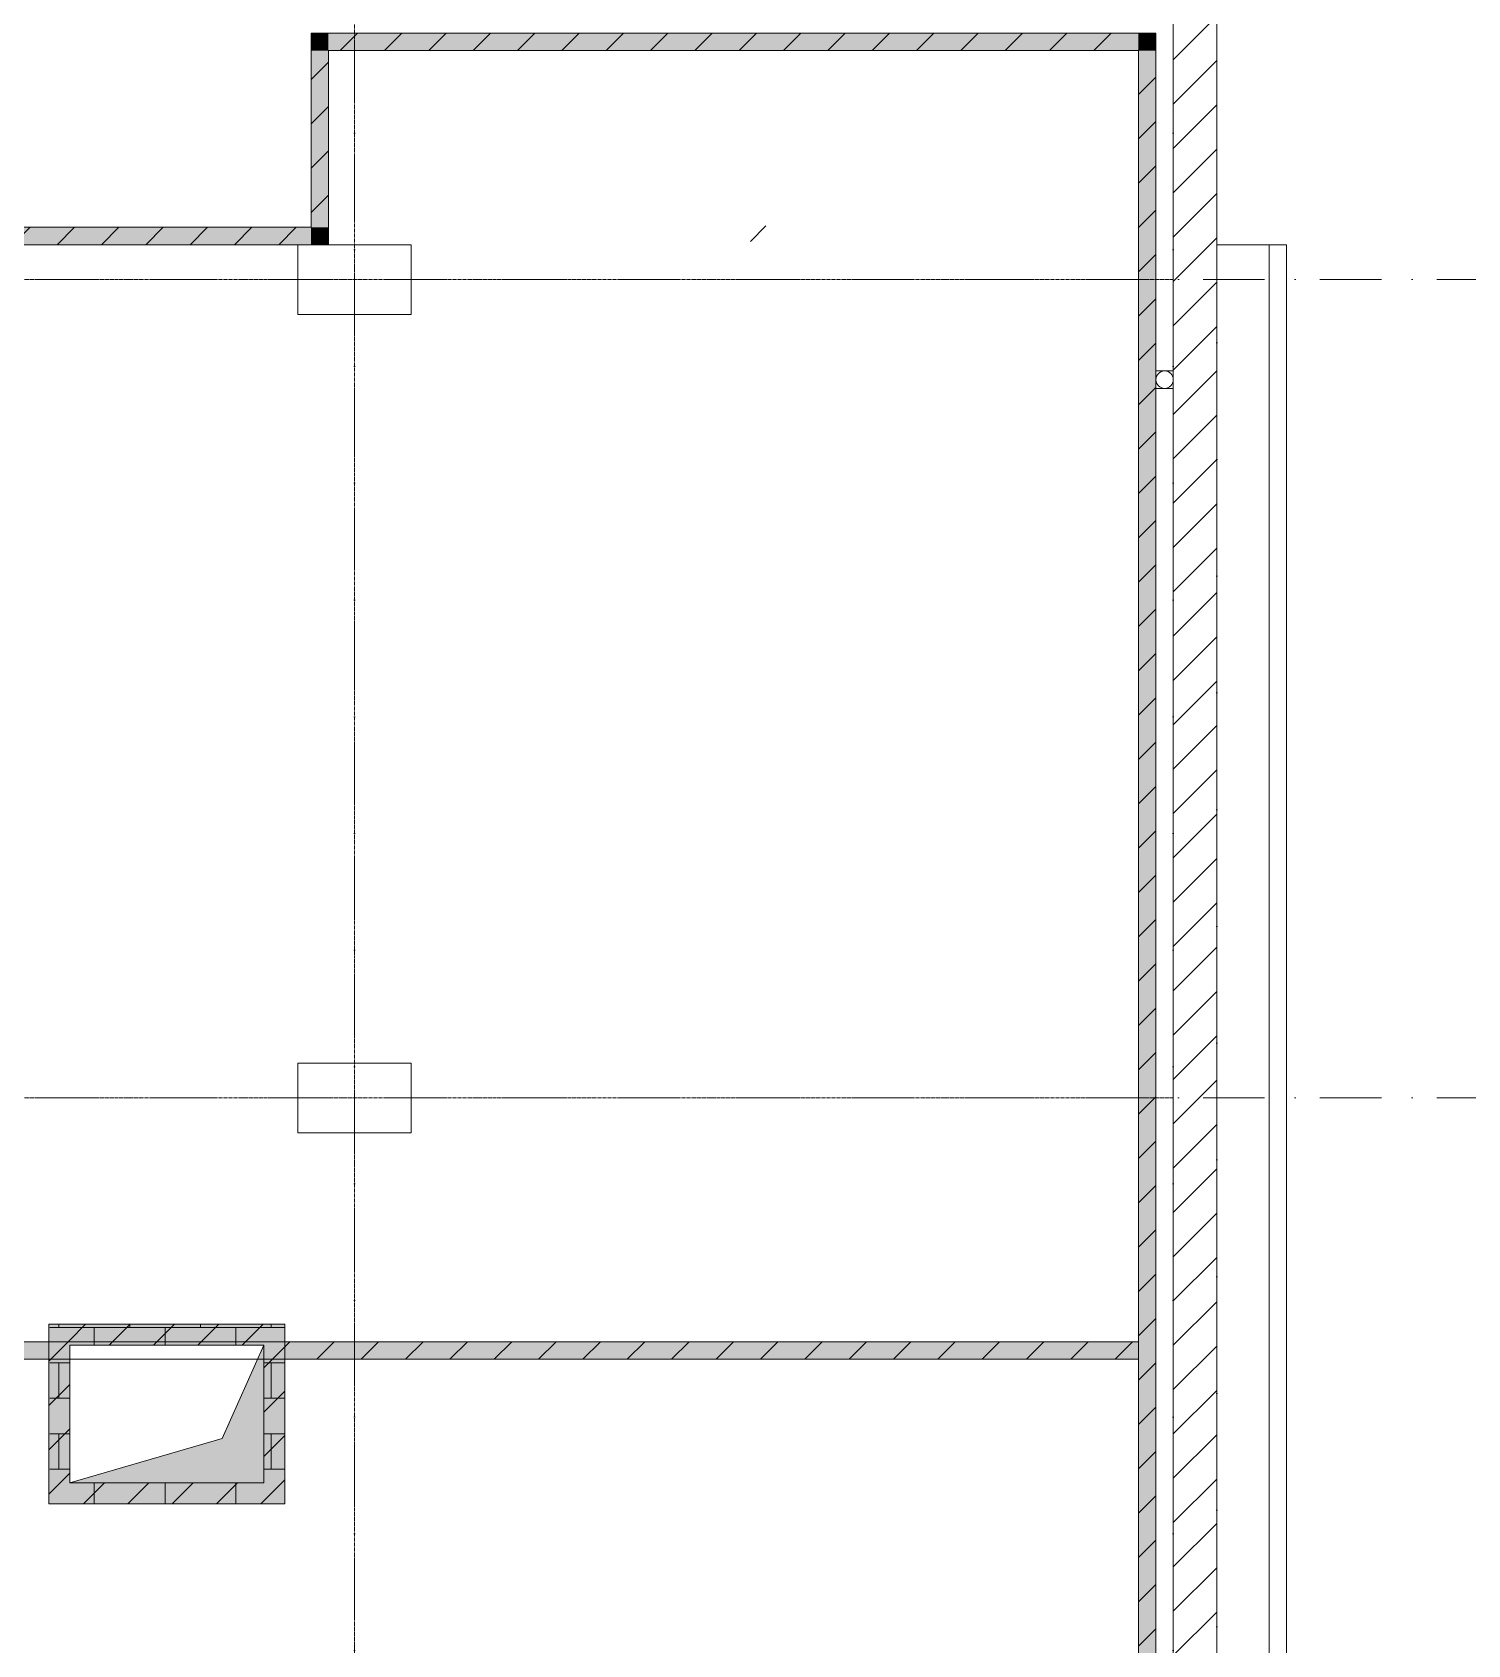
# Model space of a CAD drawing. Header units: millimetres. Extents: x 1499747 to 4230374, y -28481 to 441852.
# Drawn here: x 2477227 to 2485468, y 240733 to 249993 of the extents above; entities that cross this region are included whole.
import ezdxf
from ezdxf.xclip import XClip

# ---------------------------------------------------------------- set-up
doc = ezdxf.new("R2010")
doc.units = ezdxf.units.MM
doc.header["$MEASUREMENT"] = 0
doc.header["$XCLIPFRAME"] = 0
for name, pattern in [('CENTER2', [28.575, 19.05, -3.175, 3.175, -3.175]), ('Dot & Dashed', [670.277762, 352.777767, -176.388884, 0, -141.111112]), ('Штрихпунктирная', [670.277762, 352.777767, -176.388884, 0, -141.111112])]:
    doc.linetypes.add(name, pattern=pattern)
for name, color, linetype, lineweight in [('13 этаж_25_АР 06.03 custom_70_12 этаж_13_Интерьер - Мебель_Ном._пера__6_Ном._пера__6', 6, 'Continuous', 18), ('13 этаж_25_АР 06.03 custom_70_12 этаж_13_Интерьер - Мебель_Ном._пера__8_Ном._пера__8', 8, 'Continuous', 18), ('13 этаж_25_АР 06.03 custom_70_13 этаж_17_Конструктив - Стены Ненесущие Газоблок_Ном._пера__60_Ном._пера__83', 83, 'Continuous', 18), ('13 этаж_25_АР 06.03 custom_70__8 hatch_Ном._пера__8_Ном._пера__8', 8, 'Continuous', 18), ('13 этаж_25_АР 06.03 custom_70__Оси_Ном._пера__8_Ном._пера__8', 8, 'Continuous', 18), ('13 этаж_25_АР 06.03 custom_70_контур_Ном._пера__1_Ном._пера__1', 1, 'Continuous', 18), ('13 этаж_25_АР 06.03 custom_70_Подложк_Ном._пера__1_Ном._пера__1', 1, 'Continuous', 18), ('13 этаж_25_АР 06.03 custom_70_Подложк_Ном._пера__8_Ном._пера__8', 8, 'Continuous', 18), ('13 этаж_25_АР 06.03 custom_70_Шахты 101_Ном._пера__14_Ном._пера__7', 7, 'Continuous', 18), ('13 этаж_25_АР 06.03 custom_70_Шахты_Ном._пера__7_Ном._пера__7', 7, 'Continuous', 18), ('13 этаж_25_Конструктив - Перекрытия_Ном._пера__1_Ном._пера__7', 7, 'Continuous', 18), ('13 этаж_25_Конструктив - Стены Ненесущие Газоблок_Ном._пера__169_Ном._пера__83', 83, 'Continuous', 18), ('13 этаж_25_Конструктив - Стены Ненесущие Газоблок_Ном._пера__47_Ном._пера__7', 7, 'Continuous', 18), ('13 этаж_25_Конструктив - Стены Ненесущие Газоблок_Ном._пера__74_Ном._пера__255', 255, 'Continuous', 18), ('13 этаж_25_Парапет_Ном._пера__20_Ном._пера__1', 1, 'Continuous', 18), ('13 этаж_25_Ребра Навес_Ном._пера__10_Ном._пера__134', 134, 'Continuous', 18), ('13 этаж_25_Ребра Навес_Ном._пера__1_Ном._пера__7', 7, 'Continuous', 18), ('13 этаж_25_Элемент Модели - Оси_Ном._пера__2_Ном._пера__8', 8, 'Continuous', 18)]:
    doc.layers.add(name, color=color, linetype=linetype, lineweight=lineweight)
doc.layers.add('Чертеж и Рисунок', color=7, linetype='Continuous')
pattern_1 = [(0, (1023281.01, -133771.58), (0, 203.2), []), (90, (1023281.01, -133771.58), (-203.2, 203.2), [203.2, -203.2])]
pattern_2 = [(45, (1162404.69, 34264.05), (-127.2792, 127.2792), [])]

# ---------------------------------------------------------------- blocks, each defined once
blk = doc.blocks.new('Чертеж_4_25', base_point=(1186000, 29700))
at = {"layer": '13 этаж_25_АР 06.03 custom_70_13 этаж_17_Конструктив - Стены Ненесущие Газоблок_Ном._пера__60_Ном._пера__83', "linetype": 'Continuous'}
h = blk.add_hatch(dxfattribs=at)
h.set_pattern_fill('БЛОКИ_БЕТОННЫЕ_ЭФФЕКТИВН_28', color=256, style=0, pattern_type=2)
h.set_pattern_definition([(45, (1174216.5, 34732.52), (-127.2792, 127.2792), [])])
h.paths.add_polyline_path([(1211666.2, 30382.5), (1211866.2, 30382.5), (1211866.2, 30582.5)])
at = {"layer": '13 этаж_25_АР 06.03 custom_70__8 hatch_Ном._пера__8_Ном._пера__8', "linetype": 'Continuous', "true_color": 0xc7c8ca}
blk.add_hatch(color=9, dxfattribs=at).paths.add_polyline_path([(1208984.7, 24044.1), (1208744.1, 23509.2), (1207869.7, 23254.1), (1208984.7, 23254.1)])
at = {"layer": '13 этаж_25_АР 06.03 custom_70_Шахты_Ном._пера__7_Ном._пера__7', "linetype": 'Continuous', "true_color": 0xc7c8ca}
h = blk.add_hatch(dxfattribs=at)
h.set_pattern_fill('AR_B816_0046_0019', color=9, style=0, pattern_type=2)
h.set_pattern_definition(pattern_1)
h.paths.add_polyline_path([(1207904.7, 24164.1), (1207754.7, 24164.1), (1207754.7, 23134.1), (1207904.7, 23134.1), (1207904.7, 23254.1), (1207869.7, 23254.1), (1207869.7, 24044.1), (1207904.7, 24044.1)])
h = blk.add_hatch(dxfattribs=at)
h.set_pattern_fill('AR_B816_0046_0019', color=9, style=0, pattern_type=2)
h.set_pattern_definition(pattern_1)
h.paths.add_polyline_path([(1209104.7, 24164.1), (1207904.7, 24164.1), (1207904.7, 24044.1), (1208984.7, 24044.1), (1208984.7, 23254.1), (1207904.7, 23254.1), (1207904.7, 23134.1), (1209104.7, 23134.1)])
at = {"layer": '13 этаж_25_Конструктив - Стены Ненесущие Газоблок_Ном._пера__169_Ном._пера__83', "linetype": 'Continuous', "true_color": 0xc7c8ca}
h = blk.add_hatch(dxfattribs=at)
h.set_pattern_fill('БЛОКИ_БЕТОННЫЕ_ЭФФЕКТИВН_72', color=9, style=0, pattern_type=2)
h.set_pattern_definition(pattern_2)
h.paths.add_polyline_path([(1214204.6, 45964.1), (1214204.6, 16114.1), (1214454.6, 16114.1), (1214454.6, 45964.1)])
h = blk.add_hatch(dxfattribs=at)
h.set_pattern_fill('БЛОКИ_БЕТОННЫЕ_ЭФФЕКТИВН_72', color=9, style=0, pattern_type=2)
h.set_pattern_definition(pattern_2)
h.paths.add_polyline_path([(1209254.9, 31579.1), (1209354.9, 31479.1), (1209354.9, 31579.1)])
h = blk.add_hatch(dxfattribs=at)
h.set_pattern_fill('БЛОКИ_БЕТОННЫЕ_ЭФФЕКТИВН_72', color=9, style=0, pattern_type=2)
h.set_pattern_definition(pattern_2)
h.paths.add_polyline_path([(1209254.9, 31479.1), (1209354.9, 31479.1), (1209254.9, 31579.1)])
h = blk.add_hatch(dxfattribs=at)
h.set_pattern_fill('БЛОКИ_БЕТОННЫЕ_ЭФФЕКТИВН_72', color=9, style=0, pattern_type=2)
h.set_pattern_definition(pattern_2)
h.paths.add_polyline_path([(1214004.7, 31579.1), (1209354.9, 31579.1), (1209354.9, 31479.1), (1214004.7, 31479.1)])
h = blk.add_hatch(dxfattribs=at)
h.set_pattern_fill('БЛОКИ_БЕТОННЫЕ_ЭФФЕКТИВН_72', color=9, style=0, pattern_type=2)
h.set_pattern_definition(pattern_2)
h.paths.add_polyline_path([(1214004.7, 31479.1), (1214104.7, 31479.1), (1214104.7, 31579.1)])
at = {"layer": '13 этаж_25_Конструктив - Стены Ненесущие Газоблок_Ном._пера__169_Ном._пера__83', "linetype": 'Continuous'}
h = blk.add_hatch(dxfattribs=at)
h.set_pattern_fill('БЛОКИ_БЕТОННЫЕ_ЭФФЕКТИВН_72', color=256, style=0, pattern_type=2)
h.set_pattern_definition(pattern_2)
h.paths.add_polyline_path([(1214004.7, 31579.1), (1214004.7, 31479.1), (1214104.7, 31579.1)])
at = {"layer": '13 этаж_25_Конструктив - Стены Ненесущие Газоблок_Ном._пера__169_Ном._пера__83', "linetype": 'Continuous', "true_color": 0xc7c8ca}
h = blk.add_hatch(dxfattribs=at)
h.set_pattern_fill('БЛОКИ_БЕТОННЫЕ_ЭФФЕКТИВН_72', color=9, style=0, pattern_type=2)
h.set_pattern_definition(pattern_2)
h.paths.add_polyline_path([(1209254.9, 31479.1), (1209254.9, 30464.1), (1209354.9, 30464.1), (1209354.9, 31479.1)])
h = blk.add_hatch(dxfattribs=at)
h.set_pattern_fill('БЛОКИ_БЕТОННЫЕ_ЭФФЕКТИВН_72', color=9, style=0, pattern_type=2)
h.set_pattern_definition(pattern_2)
h.paths.add_polyline_path([(1214104.7, 19264.1), (1214104.7, 31479.1), (1214004.7, 31479.1), (1214004.7, 19264.1)])
h = blk.add_hatch(dxfattribs=at)
h.set_pattern_fill('БЛОКИ_БЕТОННЫЕ_ЭФФЕКТИВН_72', color=9, style=0, pattern_type=2)
h.set_pattern_definition(pattern_2)
h.paths.add_polyline_path([(1209254.9, 30464.1), (1204969.6, 30464.1), (1204969.6, 30364.1), (1209254.9, 30364.1)])
h = blk.add_hatch(dxfattribs=at)
h.set_pattern_fill('БЛОКИ_БЕТОННЫЕ_ЭФФЕКТИВН_72', color=9, style=0, pattern_type=2)
h.set_pattern_definition(pattern_2)
h.paths.add_polyline_path([(1209254.9, 30464.1), (1209354.9, 30364.1), (1209354.9, 30464.1)])
h = blk.add_hatch(dxfattribs=at)
h.set_pattern_fill('БЛОКИ_БЕТОННЫЕ_ЭФФЕКТИВН_72', color=9, style=0, pattern_type=2)
h.set_pattern_definition(pattern_2)
h.paths.add_polyline_path([(1209254.9, 30364.1), (1209354.9, 30364.1), (1209254.9, 30464.1)])
h = blk.add_hatch(dxfattribs=at)
h.set_pattern_fill('БЛОКИ_БЕТОННЫЕ_ЭФФЕКТИВН_72', color=9, style=0, pattern_type=2)
h.set_pattern_definition(pattern_2)
h.paths.add_polyline_path([(1207749.7, 24044.1), (1207869.7, 24044.1), (1207749.7, 24164.1)])
h = blk.add_hatch(dxfattribs=at)
h.set_pattern_fill('БЛОКИ_БЕТОННЫЕ_ЭФФЕКТИВН_72', color=9, style=0, pattern_type=2)
h.set_pattern_definition(pattern_2)
h.paths.add_polyline_path([(1207749.7, 24164.1), (1207869.7, 24044.1), (1207869.7, 24164.1)])
h = blk.add_hatch(dxfattribs=at)
h.set_pattern_fill('БЛОКИ_БЕТОННЫЕ_ЭФФЕКТИВН_72', color=9, style=0, pattern_type=2)
h.set_pattern_definition(pattern_2)
h.paths.add_polyline_path([(1208984.7, 24164.1), (1207869.7, 24164.1), (1207869.7, 24044.1), (1208984.7, 24044.1)])
h = blk.add_hatch(dxfattribs=at)
h.set_pattern_fill('БЛОКИ_БЕТОННЫЕ_ЭФФЕКТИВН_72', color=9, style=0, pattern_type=2)
h.set_pattern_definition(pattern_2)
h.paths.add_polyline_path([(1208984.7, 24164.1), (1208984.7, 24044.1), (1209104.7, 24164.1)])
at = {"layer": '13 этаж_25_Конструктив - Стены Ненесущие Газоблок_Ном._пера__169_Ном._пера__83', "linetype": 'Continuous'}
h = blk.add_hatch(dxfattribs=at)
h.set_pattern_fill('БЛОКИ_БЕТОННЫЕ_ЭФФЕКТИВН_72', color=256, style=0, pattern_type=2)
h.set_pattern_definition(pattern_2)
h.paths.add_polyline_path([(1208984.7, 24044.1), (1209104.7, 24044.1), (1209104.7, 24164.1)])
at = {"layer": '13 этаж_25_Конструктив - Стены Ненесущие Газоблок_Ном._пера__169_Ном._пера__83', "linetype": 'Continuous', "true_color": 0xc7c8ca}
h = blk.add_hatch(dxfattribs=at)
h.set_pattern_fill('БЛОКИ_БЕТОННЫЕ_ЭФФЕКТИВН_72', color=9, style=0, pattern_type=2)
h.set_pattern_definition(pattern_2)
h.paths.add_polyline_path([(1207749.7, 24064.1), (1204969.6, 24064.1), (1204969.6, 23964.1), (1207749.7, 23964.1)])
h = blk.add_hatch(dxfattribs=at)
h.set_pattern_fill('БЛОКИ_БЕТОННЫЕ_ЭФФЕКТИВН_72', color=9, style=0, pattern_type=2)
h.set_pattern_definition(pattern_2)
h.paths.add_polyline_path([(1207749.7, 24044.1), (1207749.7, 23254.1), (1207869.7, 23254.1), (1207869.7, 24044.1)])
h = blk.add_hatch(dxfattribs=at)
h.set_pattern_fill('БЛОКИ_БЕТОННЫЕ_ЭФФЕКТИВН_72', color=9, style=0, pattern_type=2)
h.set_pattern_definition(pattern_2)
h.paths.add_polyline_path([(1209104.7, 23254.1), (1209104.7, 24044.1), (1208984.7, 24044.1), (1208984.7, 23254.1)])
h = blk.add_hatch(dxfattribs=at)
h.set_pattern_fill('БЛОКИ_БЕТОННЫЕ_ЭФФЕКТИВН_72', color=9, style=0, pattern_type=2)
h.set_pattern_definition(pattern_2)
h.paths.add_polyline_path([(1209104.7, 23964.1), (1214004.7, 23964.1), (1214004.7, 24064.1), (1209104.7, 24064.1)])
at = {"layer": '13 этаж_25_Конструктив - Стены Ненесущие Газоблок_Ном._пера__169_Ном._пера__83', "linetype": 'Continuous'}
h = blk.add_hatch(dxfattribs=at)
h.set_pattern_fill('БЛОКИ_БЕТОННЫЕ_ЭФФЕКТИВН_72', color=256, style=0, pattern_type=2)
h.set_pattern_definition(pattern_2)
h.paths.add_polyline_path([(1207869.7, 23254.1), (1207749.7, 23254.1), (1207749.7, 23134.1)])
at = {"layer": '13 этаж_25_Конструктив - Стены Ненесущие Газоблок_Ном._пера__169_Ном._пера__83', "linetype": 'Continuous', "true_color": 0xc7c8ca}
h = blk.add_hatch(dxfattribs=at)
h.set_pattern_fill('БЛОКИ_БЕТОННЫЕ_ЭФФЕКТИВН_72', color=9, style=0, pattern_type=2)
h.set_pattern_definition(pattern_2)
h.paths.add_polyline_path([(1207869.7, 23254.1), (1207749.7, 23134.1), (1207869.7, 23134.1)])
h = blk.add_hatch(dxfattribs=at)
h.set_pattern_fill('БЛОКИ_БЕТОННЫЕ_ЭФФЕКТИВН_72', color=9, style=0, pattern_type=2)
h.set_pattern_definition(pattern_2)
h.paths.add_polyline_path([(1207869.7, 23134.1), (1208984.7, 23134.1), (1208984.7, 23254.1), (1207869.7, 23254.1)])
h = blk.add_hatch(dxfattribs=at)
h.set_pattern_fill('БЛОКИ_БЕТОННЫЕ_ЭФФЕКТИВН_72', color=9, style=0, pattern_type=2)
h.set_pattern_definition(pattern_2)
h.paths.add_polyline_path([(1209104.7, 23254.1), (1208984.7, 23254.1), (1209104.7, 23134.1)])
h = blk.add_hatch(dxfattribs=at)
h.set_pattern_fill('БЛОКИ_БЕТОННЫЕ_ЭФФЕКТИВН_72', color=9, style=0, pattern_type=2)
h.set_pattern_definition(pattern_2)
h.paths.add_polyline_path([(1208984.7, 23254.1), (1208984.7, 23134.1), (1209104.7, 23134.1)])
at = {"layer": '13 этаж_25_Конструктив - Стены Ненесущие Газоблок_Ном._пера__74_Ном._пера__255', "linetype": 'Continuous', "true_color": 0xc7c8ca}
for points in [[(1209254.9, 31579.1), (1209354.9, 31479.1), (1209354.9, 31579.1)], [(1209254.9, 31479.1), (1209354.9, 31479.1), (1209254.9, 31579.1)], [(1214004.7, 31579.1), (1209354.9, 31579.1), (1209354.9, 31479.1), (1214004.7, 31479.1)], [(1214004.7, 31479.1), (1214104.7, 31479.1), (1214104.7, 31579.1)], [(1214004.7, 31579.1), (1214004.7, 31479.1), (1214104.7, 31579.1)], [(1209254.9, 31479.1), (1209254.9, 30464.1), (1209354.9, 30464.1), (1209354.9, 31479.1)], [(1214104.7, 19264.1), (1214104.7, 31479.1), (1214004.7, 31479.1), (1214004.7, 19264.1)], [(1209254.9, 30464.1), (1204969.6, 30464.1), (1204969.6, 30364.1), (1209254.9, 30364.1)], [(1209254.9, 30464.1), (1209354.9, 30364.1), (1209354.9, 30464.1)], [(1209254.9, 30364.1), (1209354.9, 30364.1), (1209254.9, 30464.1)], [(1207749.7, 24044.1), (1207869.7, 24044.1), (1207749.7, 24164.1)], [(1207749.7, 24164.1), (1207869.7, 24044.1), (1207869.7, 24164.1)], [(1208984.7, 24164.1), (1207869.7, 24164.1), (1207869.7, 24044.1), (1208984.7, 24044.1)], [(1208984.7, 24164.1), (1208984.7, 24044.1), (1209104.7, 24164.1)], [(1208984.7, 24044.1), (1209104.7, 24044.1), (1209104.7, 24164.1)], [(1207749.7, 24064.1), (1204969.6, 24064.1), (1204969.6, 23964.1), (1207749.7, 23964.1)], [(1207749.7, 24044.1), (1207749.7, 23254.1), (1207869.7, 23254.1), (1207869.7, 24044.1)], [(1209104.7, 23254.1), (1209104.7, 24044.1), (1208984.7, 24044.1), (1208984.7, 23254.1)], [(1209104.7, 23964.1), (1214004.7, 23964.1), (1214004.7, 24064.1), (1209104.7, 24064.1)], [(1207869.7, 23254.1), (1207749.7, 23254.1), (1207749.7, 23134.1)], [(1207869.7, 23254.1), (1207749.7, 23134.1), (1207869.7, 23134.1)], [(1207869.7, 23134.1), (1208984.7, 23134.1), (1208984.7, 23254.1), (1207869.7, 23254.1)], [(1209104.7, 23254.1), (1208984.7, 23254.1), (1209104.7, 23134.1)], [(1208984.7, 23254.1), (1208984.7, 23134.1), (1209104.7, 23134.1)]]:
    blk.add_hatch(color=9, dxfattribs=at).paths.add_polyline_path(points)
at = {"layer": '13 этаж_25_АР 06.03 custom_70_12 этаж_13_Интерьер - Мебель_Ном._пера__6_Ном._пера__6', "color": 9, "linetype": 'Continuous', "true_color": 0xc7c8ca, "flags": 128}
blk.add_lwpolyline([(1209179.7, 25664.1), (1209829.7, 25664.1), (1209829.7, 25264.1), (1209179.7, 25264.1)], close=True, dxfattribs=at)
at = {"layer": '13 этаж_25_АР 06.03 custom_70_12 этаж_13_Интерьер - Мебель_Ном._пера__8_Ном._пера__8', "color": 9, "linetype": 'Continuous', "true_color": 0xc7c8ca, "flags": 128}
for points in [[(1209179.7, 30364.1), (1209829.7, 30364.1), (1209829.7, 29964.1), (1209179.7, 29964.1)], [(1209179.7, 30364.1), (1209829.7, 30364.1), (1209829.7, 29964.1), (1209179.7, 29964.1)], [(1209179.7, 25664.1), (1209829.7, 25664.1), (1209829.7, 25264.1), (1209179.7, 25264.1)]]:
    blk.add_lwpolyline(points, close=True, dxfattribs=at)
at = {"layer": '13 этаж_25_АР 06.03 custom_70__Оси_Ном._пера__8_Ном._пера__8', "color": 9, "linetype": 'CENTER2', "true_color": 0xc7c8ca}
for p, q in [((1209504.7, 45914.1), (1209504.7, 16114.1)), ((1214204.7, 45914.1), (1214204.7, 16114.1)), ((1214204.7, 30164.1), (1200104.8, 30164.1)), ((1214204.7, 25464.1), (1200104.8, 25464.1))]:
    blk.add_line(p, q, dxfattribs=at)
at = {"layer": '13 этаж_25_АР 06.03 custom_70_контур_Ном._пера__1_Ном._пера__1', "color": 9, "linetype": 'Continuous', "true_color": 0xc7c8ca, "flags": 128}
for points in [[(1208623, 30464.1), (1209254.9, 30464.1), (1209254.9, 31579.1), (1209354.9, 31579.1)], [(1209354.9, 31579.1), (1214104.7, 31579.1)], [(1208623, 30364.1), (1209354.9, 30364.1), (1209354.9, 31479.1)], [(1204969.6, 30464.1), (1208623, 30464.1)], [(1206395.7, 30364.1), (1208623, 30364.1)], [(1204969.6, 24064.1), (1214004.7, 24064.1)], [(1204969.6, 23964.1), (1214004.7, 23964.1)]]:
    blk.add_lwpolyline(points, dxfattribs=at)
at = {"layer": '13 этаж_25_АР 06.03 custom_70_Подложк_Ном._пера__1_Ном._пера__1', "color": 9, "linetype": 'Continuous', "true_color": 0xc7c8ca, "flags": 128}
for points in [[(1214104.7, 29639.1), (1214104.7, 31579.1), (1214004.7, 31579.1)], [(1214004.7, 31479.1), (1209354.9, 31479.1)], [(1214004.7, 31479.1), (1214004.7, 19264.1)], [(1214104.7, 19264.1), (1214104.7, 29639.1)]]:
    blk.add_lwpolyline(points, dxfattribs=at)
at = {"layer": '13 этаж_25_АР 06.03 custom_70_Подложк_Ном._пера__1_Ном._пера__1', "color": 9, "linetype": 'Continuous', "true_color": 0xc7c8ca}
blk.add_circle((1214154.7, 29589.1), 50, dxfattribs=at)
at = {"layer": '13 этаж_25_АР 06.03 custom_70_Подложк_Ном._пера__8_Ном._пера__8', "color": 9, "linetype": 'Continuous', "true_color": 0xc7c8ca, "flags": 128}
for points in [[(1214204.7, 29539.1), (1214104.7, 29539.1), (1214104.7, 29639.1), (1214204.7, 29639.1)], [(1214204.7, 29639.1), (1214204.7, 29539.1)]]:
    blk.add_lwpolyline(points, dxfattribs=at)
at = {"layer": '13 этаж_25_АР 06.03 custom_70_Шахты 101_Ном._пера__14_Ном._пера__7', "color": 9, "linetype": 'Continuous', "true_color": 0xc7c8ca, "flags": 128}
blk.add_lwpolyline([(1207869.7, 23254.1), (1208744.1, 23509.2), (1208984.7, 24044.1), (1208984.7, 23254.1)], close=True, dxfattribs=at)
blk.add_lwpolyline([(1207869.7, 23254.1), (1207869.7, 24044.1), (1208984.7, 24044.1)], dxfattribs=at)
at = {"layer": '13 этаж_25_АР 06.03 custom_70_Шахты_Ном._пера__7_Ном._пера__7', "color": 9, "linetype": 'Continuous', "true_color": 0xc7c8ca, "flags": 128}
for points in [[(1209104.7, 24164.1), (1207749.7, 24164.1), (1207749.7, 23134.1), (1209104.7, 23134.1)], [(1208984.7, 24044.1), (1207869.7, 24044.1), (1207869.7, 23254.1), (1208984.7, 23254.1)]]:
    blk.add_lwpolyline(points, close=True, dxfattribs=at)
at = {"layer": '13 этаж_25_Конструктив - Перекрытия_Ном._пера__1_Ном._пера__7', "linetype": 'Continuous', "flags": 128}
blk.add_lwpolyline([(1199854.4, 29914), (1199854.4, 15864.1), (1214454.7, 15864.1), (1214454.6, 46214.1), (1199904.7, 46214.1), (1199904.7, 29914)], close=True, dxfattribs=at)
at = {"layer": '13 этаж_25_Конструктив - Стены Ненесущие Газоблок_Ном._пера__47_Ном._пера__7', "color": 9, "linetype": 'Continuous', "true_color": 0xc7c8ca, "flags": 128}
for points in [[(1214454.6, 16114.1), (1214454.6, 46214.1)], [(1214204.6, 45964.1), (1214204.6, 16114.1)], [(1209254.9, 31579.1), (1209354.9, 31579.1)], [(1209254.9, 31579.1), (1209254.9, 30464.1)], [(1214104.7, 31579.1), (1209354.9, 31579.1)], [(1214104.7, 31579.1), (1214104.7, 31479.1)], [(1209354.9, 30464.1), (1209354.9, 31479.1)], [(1209354.9, 31479.1), (1214004.7, 31479.1)], [(1214004.7, 31479.1), (1214004.7, 24064.1)], [(1214104.7, 19164.1), (1214104.7, 31479.1)], [(1209254.9, 30464.1), (1204969.6, 30464.1)], [(1209354.9, 30364.1), (1209354.9, 30464.1)], [(1204969.6, 30364.1), (1209354.9, 30364.1)], [(1208984.7, 24164.1), (1207749.7, 24164.1)], [(1207749.7, 24164.1), (1207749.7, 24064.1)], [(1209104.7, 24164.1), (1208984.7, 24164.1)], [(1209104.7, 24064.1), (1209104.7, 24164.1)], [(1207749.7, 24064.1), (1204969.6, 24064.1)], [(1207869.7, 24044.1), (1208984.7, 24044.1)], [(1207869.7, 23254.1), (1207869.7, 24044.1)], [(1208984.7, 24044.1), (1208984.7, 23254.1)], [(1214004.7, 24064.1), (1209104.7, 24064.1)], [(1204969.6, 23964.1), (1207749.7, 23964.1)], [(1207749.7, 23964.1), (1207749.7, 23254.1)], [(1209104.7, 23254.1), (1209104.7, 23964.1)], [(1209104.7, 23964.1), (1214004.7, 23964.1)], [(1214004.7, 23964.1), (1214004.7, 19264.1)], [(1207749.7, 23134.1), (1207749.7, 23254.1)], [(1208984.7, 23254.1), (1207869.7, 23254.1)], [(1209104.7, 23134.1), (1209104.7, 23254.1)], [(1207749.7, 23134.1), (1209104.7, 23134.1)]]:
    blk.add_lwpolyline(points, dxfattribs=at)
at = {"layer": '13 этаж_25_Парапет_Ном._пера__20_Ном._пера__1', "color": 9, "linetype": 'Continuous', "true_color": 0xc7c8ca}
for p, q in [((1214454.7, 15864.1), (1214454.7, 30364.1)), ((1214854.7, 30364.1), (1214454.7, 30364.1)), ((1214854.7, 15464.1), (1214854.7, 30364.1))]:
    blk.add_line(p, q, dxfattribs=at)
at = {"layer": '13 этаж_25_Парапет_Ном._пера__20_Ном._пера__1', "color": 9, "linetype": 'Dot & Dashed', "true_color": 0xc7c8ca}
blk.add_line((1214454.7, 15864.1), (1214454.7, 30364.1), dxfattribs=at)
at = {"layer": '13 этаж_25_Ребра Навес_Ном._пера__10_Ном._пера__134', "color": 9, "linetype": 'Dot & Dashed', "true_color": 0xc7c8ca}
blk.add_line((1214454.7, 15864.1), (1214454.7, 30364.1), dxfattribs=at)
blk.add_line((1214454.7, 15864.1), (1214454.7, 30364.1), dxfattribs=at)
blk.add_line((1214454.7, 15864.1), (1214454.7, 30364.1), dxfattribs=at)
blk.add_line((1214454.7, 15864.1), (1214454.7, 30364.1), dxfattribs=at)
blk.add_line((1214454.7, 15864.1), (1214454.7, 30364.1), dxfattribs=at)
blk.add_line((1214454.7, 15864.1), (1214454.7, 30364.1), dxfattribs=at)
blk.add_line((1214454.7, 15864.1), (1214454.7, 30364.1), dxfattribs=at)
blk.add_line((1214454.7, 15864.1), (1214454.7, 30364.1), dxfattribs=at)
blk.add_line((1214454.7, 15864.1), (1214454.7, 30364.1), dxfattribs=at)
at = {"layer": '13 этаж_25_Ребра Навес_Ном._пера__1_Ном._пера__7', "color": 9, "linetype": 'Continuous', "true_color": 0xc7c8ca}
for p, q in [((1214454.7, 15864.1), (1214454.7, 30364.1)), ((1214754.7, 30364.1), (1214454.7, 30364.1)), ((1214454.7, 15864.1), (1214454.7, 30364.1)), ((1214754.7, 30364.1), (1214454.7, 30364.1)), ((1214454.7, 15864.1), (1214454.7, 30364.1)), ((1214754.7, 30364.1), (1214454.7, 30364.1)), ((1214454.7, 15864.1), (1214454.7, 30364.1)), ((1214754.7, 30364.1), (1214454.7, 30364.1)), ((1214454.7, 15864.1), (1214454.7, 30364.1)), ((1214754.7, 30364.1), (1214454.7, 30364.1)), ((1214454.7, 15864.1), (1214454.7, 30364.1)), ((1214754.7, 30364.1), (1214454.7, 30364.1)), ((1214454.7, 15864.1), (1214454.7, 30364.1)), ((1214754.7, 30364.1), (1214454.7, 30364.1)), ((1214454.7, 15864.1), (1214454.7, 30364.1)), ((1214754.7, 30364.1), (1214454.7, 30364.1)), ((1214454.7, 15864.1), (1214454.7, 30364.1)), ((1214754.7, 30364.1), (1214454.7, 30364.1)), ((1214754.7, 15564.1), (1214754.7, 30364.1)), ((1214754.7, 15564.1), (1214754.7, 30364.1)), ((1214754.7, 15564.1), (1214754.7, 30364.1)), ((1214754.7, 15564.1), (1214754.7, 30364.1)), ((1214754.7, 15564.1), (1214754.7, 30364.1)), ((1214754.7, 15564.1), (1214754.7, 30364.1)), ((1214754.7, 15564.1), (1214754.7, 30364.1)), ((1214754.7, 15564.1), (1214754.7, 30364.1))]:
    blk.add_line(p, q, dxfattribs=at)
at = {"layer": '13 этаж_25_Элемент Модели - Оси_Ном._пера__2_Ном._пера__8', "linetype": 'Штрихпунктирная'}
for p, q in [((1209504.7, 48964.1), (1209504.7, 14064.1)), ((1214204.7, 48964.1), (1214204.7, 14064.1)), ((1159404.7, 30164.1), (1216204.7, 30164.1)), ((1159404.7, 25464.1), (1216204.7, 25464.1))]:
    blk.add_line(p, q, dxfattribs=at)

msp = doc.modelspace()

# ---------------------------------------------------------------- block references
at = {"layer": 'Чертеж и Рисунок', "linetype": 'Continuous'}
ref = msp.add_blockref('Чертеж_4_25', (2455572.80168, 248109.33943), dxfattribs=at)
XClip(ref).set_block_clipping_path([(1144000, 0), (1228000, 59400.0000000006)])

doc.saveas('drawing.dxf')
